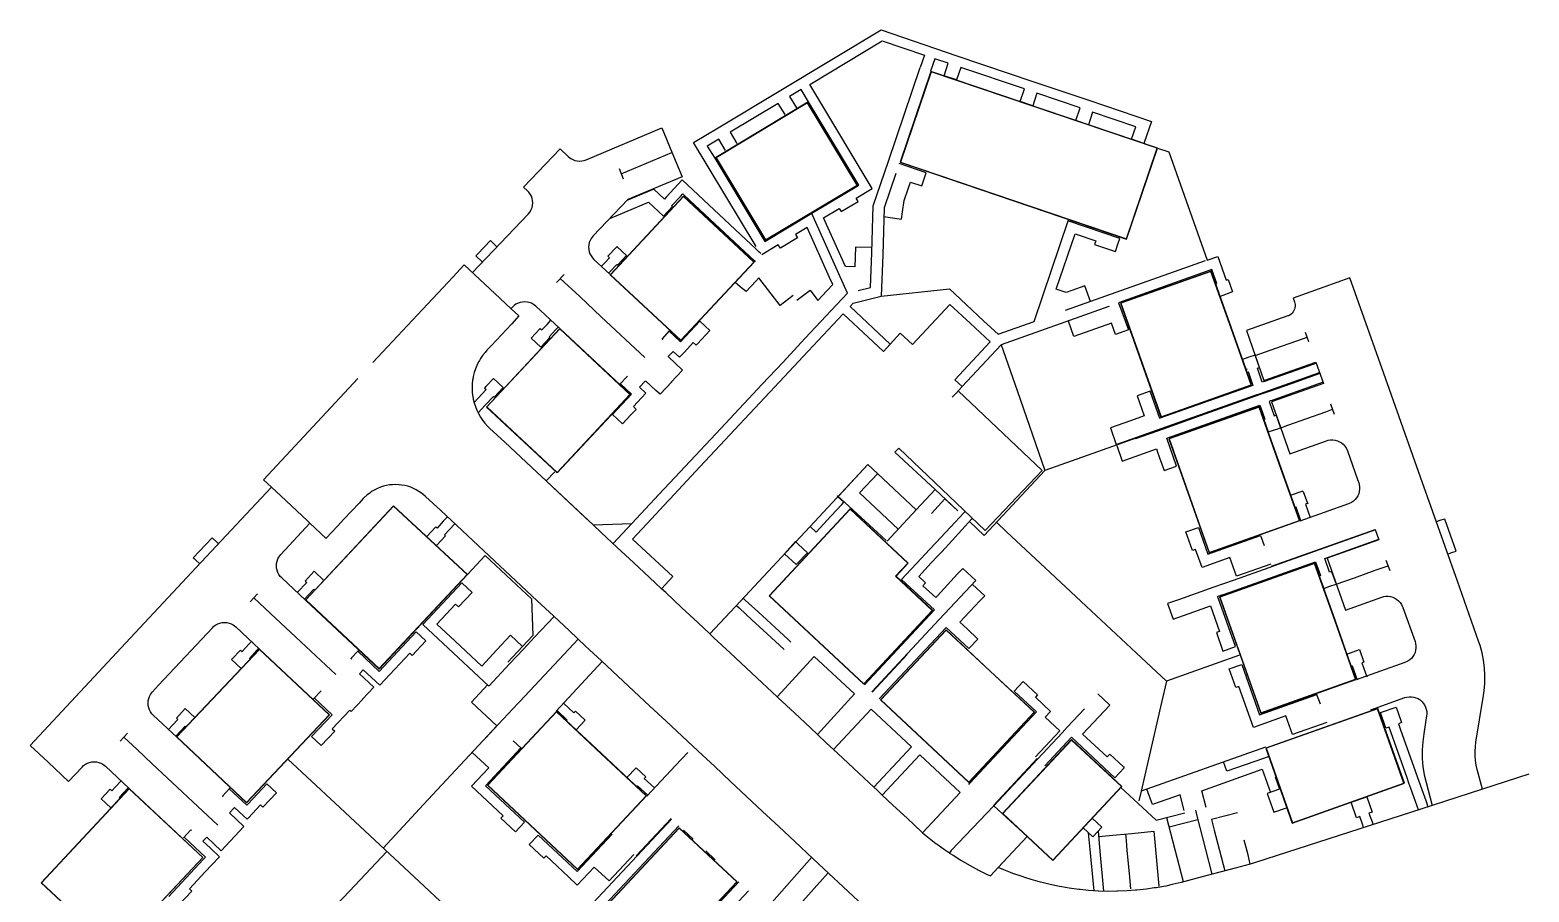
# Model space of a CAD drawing. Header units: metres. Extents: x 368293 to 368433, y 357673 to 357835.
# Drawn here: x 368294.2 to 368430.3, y 357756.5 to 357834.8 of the extents above; entities that cross this region are included whole.
import ezdxf

# ---------------------------------------------------------------- set-up
doc = ezdxf.new("R2010")
doc.units = ezdxf.units.M
for name, color, linetype, true_color in [('3D_LINES', 52, 'Continuous', 0xdcdc00), ('PLOTS EXTERNAL LEVEL', 3, 'Continuous', 0x00ff00), ('PLOTS FFL', 1, 'Continuous', 0xff0000)]:
    doc.layers.add(name, color=color, linetype=linetype, true_color=true_color)

msp = doc.modelspace()

# ---------------------------------------------------------------- linework, layer by layer
at = {"layer": '3D_LINES'}
for points in [[(368360.14, 357815.12, 53.6), (368354.46, 357824.56, 53.6), (368356.69, 357825.9, 53.7), (368362.37, 357829.32, 53.75), (368371.47, 357834.79, 53.65), (368378.35, 357832.45, 53.55), (368385.23, 357830.12, 53.55), (368390.32, 357828.4, 53.55), (368396, 357826.47, 53.55), (368395.33, 357824.48, 53.4), (368394.19, 357824.87, 53.4), (368394.58, 357826, 53.55), (368390.66, 357827.33, 53.55), (368390.28, 357826.19, 53.4), (368389.14, 357826.58, 53.4), (368389.53, 357827.71, 53.55), (368385.61, 357829.04, 53.55), (368385.23, 357827.9, 53.4), (368384.09, 357828.29, 53.4), (368384.48, 357829.43, 53.55), (368378.71, 357831.38, 53.55), (368378.32, 357830.25, 53.4), (368377.18, 357830.63, 53.4), (368377.57, 357831.77, 53.55), (368376.35, 357832.18, 53.55), (368375.96, 357831.05, 53.4)], [(368370.64, 357815.03, 53.5), (368369.14, 357815.07, 53.52), (368369.08, 357813.28, 53.54), (368368.23, 357813.3, 53.55), (368366.24, 357817.74, 53.6), (368367.66, 357818.59, 53.6), (368367.85, 357818.31, 53.6), (368369.4, 357819.23, 53.6), (368369.22, 357819.53, 53.6), (368370.67, 357820.41, 53.6), (368365.64, 357828.78, 53.6), (368365, 357829.85, 53.75), (368371.57, 357833.8, 53.65), (368375.4, 357832.5, 53.55), (368375.02, 357831.37, 53.4)], [(368369.39, 357811.14, 53.5), (368370.52, 357811.4, 53.5), (368370.63, 357814.59, 53.5), (368370.76, 357818.83, 53.6), (368372.14, 357822.88, 53.4), (368375.02, 357831.37, 53.4)], [(368357.36, 357823.85, 53.6), (368356.74, 357824.88, 53.7), (368355.7, 357824.25, 53.7), (368356.37, 357823.15, 53.6), (368360.91, 357815.59, 53.6), (368365.17, 357818.15, 53.6), (368369.44, 357820.71, 53.6), (368364.89, 357828.27, 53.6), (368364.23, 357829.38, 53.75), (368363.16, 357828.74, 53.75), (368363.78, 357827.71, 53.6)], [(368362.75, 357827.1, 53.6), (368362.13, 357828.12, 53.75), (368357.77, 357825.5, 53.7), (368358.39, 357824.47, 53.6)], [(368334.38, 357812.76, 53.34), (368339.44, 357818.07, 53.36), (368339.61, 357818.29, 53.36), (368339.71, 357818.48, 53.36), (368339.79, 357818.67, 53.36), (368339.83, 357818.88, 53.36), (368339.85, 357819.09, 53.36), (368339.84, 357819.3, 53.37), (368339.8, 357819.5, 53.37), (368339.73, 357819.7, 53.37), (368339.63, 357819.88, 53.37), (368339.51, 357820.05, 53.37), (368339.39, 357820.19, 53.37), (368339.02, 357820.53, 53.37), (368342.34, 357824.01, 53.37), (368343.07, 357823.3, 53.39), (368343.3, 357823.12, 53.39), (368343.49, 357823.02, 53.4), (368343.68, 357822.95, 53.4), (368343.89, 357822.91, 53.4), (368344.1, 357822.89, 53.41), (368344.31, 357822.9, 53.41), (368344.51, 357822.95, 53.42), (368344.69, 357823.01, 53.42), (368351.56, 357825.89, 53.55), (368352.48, 357823.69, 53.6), (368353.42, 357821.46, 53.65), (368348.5, 357819.4, 53.58), (368345.34, 357816.09, 53.52), (368345.16, 357815.86, 53.54), (368345.06, 357815.67, 53.55), (368344.99, 357815.48, 53.56), (368344.94, 357815.27, 53.57), (368344.93, 357815.06, 53.58), (368344.94, 357814.85, 53.59), (368344.98, 357814.65, 53.61), (368345.05, 357814.45, 53.62), (368345.15, 357814.27, 53.63), (368345.27, 357814.1, 53.64), (368345.4, 357813.96, 53.65), (368346.85, 357812.61, 53.75)], [(368347.88, 357821.74, 53.52), (368352.49, 357823.67, 53.6)], [(368396.55, 357824.07, 53.4), (368397.59, 357823.71, 53.43), (368401.07, 357813.89, 53.7)], [(368347.69, 357822.2, 53.51), (368348.07, 357821.28, 53.54)], [(368372.81, 357821.75, 53.4), (368371.76, 357818.65, 53.45), (368371.62, 357814.38, 53.48), (368371.49, 357810.61, 53.5), (368377.67, 357811.29, 53.3), (368379.2, 357809.86, 53.35)], [(368371.73, 357817.84, 53.45), (368372.3, 357817.75, 53.44), (368373.31, 357817.6, 53.43), (368373.41, 357818.29, 53.43), (368373.57, 357819.32, 53.42), (368373.96, 357820.46, 53.4), (368374.13, 357820.98, 53.4), (368375.17, 357820.63, 53.4), (368375.57, 357821.81, 53.4), (368373.12, 357822.65, 53.4)], [(368360.57, 357814.49, 53.68), (368360.42, 357814.63, 53.68), (368360.11, 357814.92, 53.62), (368359.21, 357815.77, 53.62), (368353.43, 357821.18, 53.67), (368351.95, 357819.6, 53.7), (368351.8, 357819.43, 53.7), (368350.84, 357820.32, 53.62), (368348.41, 357819.31, 53.58)], [(368346.86, 357817.68, 53.55), (368348.22, 357818.25, 53.61), (368350.35, 357819.14, 53.66), (368351.71, 357817.87, 53.75), (368352.53, 357818.75, 53.75), (368352.45, 357818.82, 53.74), (368353.26, 357819.68, 53.74), (368353.47, 357819.9, 53.74), (368354.11, 357819.3, 53.74), (368359.97, 357813.83, 53.74), (368360.05, 357813.75, 53.74)], [(368351.3, 357792.6, 53.9), (368352.76, 357794.16, 53.85), (368356.92, 357798.61, 53.7), (368360.69, 357802.64, 53.6), (368362.54, 357804.61, 53.58), (368364.58, 357806.8, 53.55), (368367.42, 357809.84, 53.5), (368368.42, 357810.9, 53.5), (368365.15, 357818.19, 53.6)], [(368379.2, 357809.86, 53.35), (368380.8, 357808.36, 53.41), (368382.09, 357807.16, 53.45), (368385.37, 357808.33, 53.44), (368388.49, 357817.54, 53.4)], [(368363.83, 357810.26, 53.61), (368365.02, 357811.18, 53.57), (368365.74, 357810.24, 53.55), (368366.55, 357811.1, 53.52), (368367.08, 357811.67, 53.52), (368366.79, 357812.33, 53.53), (368364.76, 357816.85, 53.59), (368363.69, 357816.21, 53.59), (368363.87, 357815.91, 53.58), (368362.59, 357815.14, 53.58), (368362.33, 357814.98, 53.6), (368362.13, 357815.27, 53.59), (368360.66, 357814.38, 53.69)], [(368390.47, 357810.13, 53.67), (368389.97, 357811.55, 53.62), (368388.77, 357811.12, 53.61), (368388.27, 357810.95, 53.57), (368387.63, 357811.16, 53.49), (368387.36, 357811.25, 53.48), (368389.07, 357816.29, 53.44), (368390.96, 357815.65, 53.45), (368390.84, 357815.31, 53.46), (368392.02, 357814.92, 53.46), (368392.74, 357814.67, 53.47), (368392.99, 357815.42, 53.43), (368393.14, 357815.86, 53.41), (368388.5, 357817.43, 53.4)], [(368336.6, 357815.11, 53.35), (368336.02, 357815.66, 53.34), (368334.84, 357814.42, 53.33), (368334.7, 357814.27, 53.33), (368335.29, 357813.72, 53.34)], [(368346.74, 357812.71, 53.74), (368346.79, 357812.76, 53.74), (368346.92, 357812.9, 53.74), (368347.48, 357813.49, 53.74), (368347.55, 357813.42, 53.75), (368348.37, 357814.3, 53.75), (368347.49, 357815.12, 53.69), (368347.45, 357815.08, 53.69), (368346.67, 357814.24, 53.68), (368346.82, 357814.11, 53.69), (368346.4, 357813.66, 53.68), (368346.08, 357813.32, 53.7)], [(368325.35, 357804.6, 53.6), (368325.76, 357805.04, 53.6), (368327.13, 357806.5, 53.55), (368328.5, 357807.96, 53.5), (368329.86, 357809.42, 53.45), (368331.23, 357810.88, 53.4), (368332.59, 357812.34, 53.35), (368333.64, 357813.46, 53.32)], [(368333.64, 357813.46, 53.32), (368336.9, 357810.41, 53.41), (368337.89, 357809.48, 53.4), (368338.6, 357808.82, 53.4), (368338.6, 357808.82, 53.4)], [(368400.87, 357813.82, 53.7), (368392.77, 357810.95, 53.7), (368388.17, 357809.32, 53.65)], [(368401.07, 357813.89, 53.7), (368402.02, 357814.23, 53.68), (368402.78, 357812.07, 53.69), (368402.97, 357812.14, 53.69), (368403.37, 357811.01, 53.69), (368402.24, 357810.6, 53.7), (368401.84, 357811.74, 53.7), (368401.93, 357811.77, 53.7), (368401.49, 357813.03, 53.7), (368393.03, 357810.03, 53.7), (368393.91, 357807.55, 53.7), (368392.74, 357807.13, 53.71), (368392.37, 357808.16, 53.7), (368388.97, 357806.95, 53.63), (368388.47, 357808.36, 53.61)], [(368342.01, 357811.86, 53.53), (368342.7, 357812.59, 53.55)], [(368342.35, 357812.23, 53.54), (368344.12, 357810.58, 53.67), (368346.07, 357808.75, 53.7), (368350.02, 357805.05, 53.7)], [(368363.5, 357810.69, 53.62), (368362.31, 357809.78, 53.64), (368360.39, 357812.28, 53.72), (368360.11, 357811.98, 53.72), (368359.22, 357811.03, 53.72), (368358.86, 357811.33, 53.73), (368358.22, 357811.86, 53.75)], [(368426.04, 357765.85, 53.62), (368426.04, 357765.85, 53.62), (368425.57, 357767.66, 53.62), (368425.48, 357768.05, 53.62), (368425.42, 357768.47, 53.62), (368425.39, 357768.89, 53.62), (368425.38, 357769.3, 53.62), (368425.41, 357769.72, 53.62), (368425.46, 357770.12, 53.62), (368426.14, 357774.37, 53.62), (368426.2, 357774.78, 53.63), (368426.26, 357775.47, 53.64), (368426.27, 357776.17, 53.65), (368426.23, 357776.87, 53.65), (368426.14, 357777.56, 53.66), (368426.01, 357778.24, 53.67), (368425.83, 357778.92, 53.68), (368425.7, 357779.31, 53.68), (368423.77, 357784.75, 53.75), (368420.42, 357794.2, 53.88), (368417.09, 357803.6, 53.75), (368414.01, 357812.27, 53.62), (368411.64, 357811.43, 53.69), (368408.87, 357810.45, 53.62), (368409, 357810.1, 53.64), (368409.03, 357809.99, 53.64), (368409.05, 357809.85, 53.65), (368409.05, 357809.71, 53.65), (368409.03, 357809.57, 53.66), (368409, 357809.44, 53.66), (368408.94, 357809.31, 53.67), (368408.87, 357809.19, 53.68), (368408.78, 357809.08, 53.68), (368408.68, 357808.99, 53.69), (368408.56, 357808.91, 53.69), (368408.44, 357808.85, 53.7), (368408.39, 357808.83, 53.7), (368404.62, 357807.49, 53.85), (368406.22, 357802.97, 53.85), (368410.93, 357804.64, 53.69), (368411.62, 357802.7, 53.75), (368406.91, 357801.03, 53.8), (368407.54, 357799.24, 53.9), (368408.58, 357796.32, 53.95), (368411.88, 357797.49, 53.91), (368412.05, 357797.54, 53.91), (368412.26, 357797.57, 53.9), (368412.47, 357797.57, 53.9), (368412.68, 357797.55, 53.9), (368412.88, 357797.49, 53.9), (368413.07, 357797.41, 53.9), (368413.25, 357797.3, 53.89), (368413.41, 357797.17, 53.89), (368413.55, 357797.01, 53.89), (368413.67, 357796.84, 53.89), (368413.79, 357796.58, 53.88), (368414.71, 357793.98, 53.85), (368414.82, 357793.68, 53.85), (368414.87, 357793.51, 53.84), (368414.9, 357793.3, 53.84), (368414.9, 357793.09, 53.84), (368414.87, 357792.88, 53.83), (368414.82, 357792.68, 53.83), (368414.73, 357792.49, 53.83), (368414.62, 357792.31, 53.83), (368414.49, 357792.15, 53.82), (368414.34, 357792.01, 53.82), (368414.16, 357791.89, 53.82), (368413.9, 357791.77, 53.81), (368409.47, 357790.2, 53.75)], [(368342.28, 357807.71, 53.65), (368340.15, 357809.7, 53.47), (368339.92, 357809.87, 53.45), (368339.74, 357809.97, 53.44), (368339.54, 357810.05, 53.43), (368339.34, 357810.09, 53.41), (368339.13, 357810.11, 53.4), (368338.92, 357810.09, 53.4), (368338.72, 357810.05, 53.4), (368338.52, 357809.98, 53.4), (368338.33, 357809.88, 53.4), (368338.16, 357809.76, 53.4), (368338.04, 357809.64, 53.4), (368337.89, 357809.49, 53.4)], [(368378.82, 357802.41, 53.52), (368378.17, 357803.03, 53.52), (368381.37, 357806.46, 53.4), (368379.55, 357808.16, 53.35), (368377.72, 357809.87, 53.3), (368374.31, 357806.22, 53.36), (368373.21, 357807.25, 53.38), (368371.68, 357805.61, 53.38), (368368.03, 357809.03, 53.42), (368364.41, 357805.15, 53.5), (368361.37, 357801.91, 53.55), (368359.99, 357800.42, 53.6), (368355.06, 357795.15, 53.7), (368353.46, 357793.44, 53.8), (368352.32, 357792.23, 53.89), (368352.15, 357792.05, 53.9), (368350.62, 357790.4, 53.92), (368348.91, 357788.57, 53.95)], [(368372.3, 357806.27, 53.38), (368368.65, 357809.68, 53.5), (368368.94, 357810, 53.5), (368371.49, 357810.61, 53.5)], [(368392.15, 357809.67, 53.7), (368382.36, 357806.2, 53.45), (368383.81, 357802.05, 53.5), (368386.33, 357794.8, 53.8)], [(368392.14, 357809.72, 53.7), (368392.15, 357809.67, 53.7)], [(368338.6, 357808.82, 53.4), (368337.92, 357808.08, 53.4), (368337.46, 357807.6, 53.42), (368336.1, 357806.13, 53.47), (368335.7, 357805.71, 53.49), (368335.53, 357805.52, 53.5), (368335.31, 357805.24, 53.51), (368335.12, 357804.95, 53.52), (368335.01, 357804.77, 53.52), (368334.94, 357804.65, 53.52), (368334.79, 357804.34, 53.53), (368334.66, 357804.01, 53.55), (368334.55, 357803.68, 53.56), (368334.46, 357803.34, 53.57), (368334.44, 357803.2, 53.57), (368334.4, 357803, 53.58), (368334.37, 357802.65, 53.59), (368334.35, 357802.3, 53.6), (368334.37, 357801.95, 53.61), (368334.4, 357801.61, 53.62), (368334.41, 357801.54, 53.63), (368334.46, 357801.26, 53.63), (368334.55, 357800.93, 53.64), (368334.65, 357800.59, 53.65), (368334.78, 357800.27, 53.66), (368334.93, 357799.97, 53.67), (368334.94, 357799.96, 53.67), (368335.11, 357799.65, 53.68), (368335.31, 357799.36, 53.69), (368335.52, 357799.09, 53.69), (368335.75, 357798.83, 53.7), (368335.94, 357798.64, 53.71)], [(368342.17, 357807.81, 53.64), (368342.03, 357807.67, 53.64), (368341.96, 357807.59, 53.64), (368341.34, 357806.93, 53.64), (368341.41, 357806.86, 53.64), (368340.6, 357805.99, 53.64), (368339.72, 357806.81, 53.58), (368340.5, 357807.65, 53.56), (368340.54, 357807.68, 53.56), (368340.68, 357807.55, 53.58), (368340.81, 357807.68, 53.58), (368340.95, 357807.83, 53.57), (368341.15, 357808.05, 53.57), (368341.51, 357808.43, 53.58)], [(368352.43, 357802.8, 53.7), (368353.46, 357803.9, 53.72), (368352.14, 357805.13, 53.72), (368352.6, 357805.61, 53.73), (368353.18, 357805.07, 53.73), (368353.62, 357805.55, 53.74), (368354.42, 357806.4, 53.73), (368354.69, 357806.18, 53.72), (368354.8, 357806.3, 53.72), (368355.92, 357807.5, 53.72), (368355.01, 357808.35, 53.75), (368353.26, 357806.48, 53.75), (368352.24, 357807.43, 53.75)], [(368351.67, 357806.67, 53.73), (368351.59, 357806.73, 53.73), (368352.28, 357807.46, 53.75)], [(368405.42, 357805.23, 53.85), (368407.3, 357805.9, 53.77), (368409.82, 357806.79, 53.69), (368410.13, 357806.9, 53.68)], [(368410.28, 357806.47, 53.68), (368409.98, 357807.32, 53.68)], [(368377.93, 357801.46, 53.52), (368378.27, 357801.82, 53.52), (368378.27, 357801.82, 53.52), (368378.82, 357802.42, 53.52), (368382.36, 357806.2, 53.45)], [(368410.97, 357804.54, 53.69), (368410.74, 357804.46, 53.69), (368406.26, 357802.87, 53.85), (368406.07, 357802.8, 53.82), (368406.03, 357802.9, 53.83), (368405.62, 357804.07, 53.83), (368405.81, 357804.13, 53.85), (368405.41, 357805.27, 53.85), (368404.85, 357805.07, 53.78), (368404.28, 357804.86, 53.7)], [(368404.7, 357803.98, 53.71), (368404.6, 357803.95, 53.7), (368404.2, 357805.08, 53.7)], [(368324.48, 357792.25, 53.49), (368324.09, 357791.82, 53.49), (368322.72, 357790.36, 53.44), (368322.13, 357789.73, 53.43), (368321.11, 357788.64, 53.42), (368321.1, 357788.63, 53.42), (368319.64, 357790, 53.43), (368319.4, 357790.22, 53.43), (368318.45, 357791.12, 53.41), (368316.99, 357792.48, 53.39), (368316.14, 357793.28, 53.37), (368315.41, 357793.96, 53.37), (368323.99, 357803.14, 53.37)], [(368334.9, 357800.04, 53.67), (368335.52, 357800.7, 53.65), (368336.28, 357801.52, 53.64), (368336.36, 357801.45, 53.64), (368337.18, 357802.33, 53.64), (368336.3, 357803.15, 53.58), (368335.67, 357802.48, 53.58), (368335.61, 357802.41, 53.6), (368335.48, 357802.27, 53.6), (368335.63, 357802.14, 53.6), (368334.54, 357800.97, 53.64)], [(368347.8, 357802.68, 53.65), (368348.82, 357801.73, 53.65), (368347.08, 357799.87, 53.65), (368348, 357799.02, 53.69), (368348.77, 357799.85, 53.69), (368349.23, 357800.34, 53.68), (368348.99, 357800.59, 53.67), (368349.73, 357801.39, 53.66), (368350.13, 357801.81, 53.67), (368349.55, 357802.35, 53.67), (368350.05, 357802.89, 53.68)], [(368348.45, 357803.37, 53.67), (368347.77, 357802.64, 53.65)], [(368352.47, 357802.84, 53.7), (368351.41, 357801.71, 53.68), (368351.02, 357802.07, 53.68), (368350.09, 357802.93, 53.68)], [(368404.77, 357803.77, 53.71), (368405.18, 357802.6, 53.71), (368405.22, 357802.5, 53.71), (368405.12, 357802.47, 53.7), (368396.76, 357799.53, 53.7), (368396.76, 357799.51, 53.7), (368395.88, 357802, 53.7), (368394.7, 357801.58, 53.71), (368395.35, 357799.75, 53.71), (368394.1, 357799.3, 53.72), (368392.29, 357798.66, 53.73), (368392.82, 357797.16, 53.73), (368396.98, 357798.63, 53.7), (368400.83, 357799.99, 53.7), (368405.42, 357801.62, 53.72), (368405.98, 357801.82, 53.75), (368406.56, 357802.02, 53.83), (368408.97, 357802.88, 53.74), (368411.27, 357803.69, 53.72)], [(368411.3, 357803.6, 53.72), (368408.77, 357802.7, 53.75), (368406.59, 357801.93, 53.82), (368406.07, 357801.74, 53.75), (368405.46, 357801.53, 53.73), (368400.86, 357799.9, 53.7), (368397.06, 357798.55, 53.7), (368394.55, 357797.66, 53.72)], [(368411.59, 357802.8, 53.75), (368407.1, 357801.21, 53.79), (368406.87, 357801.13, 53.8), (368406.82, 357801.11, 53.8), (368406.68, 357801.06, 53.79), (368406.72, 357800.96, 53.79), (368407.15, 357799.75, 53.86), (368407.34, 357799.82, 53.87)], [(368378.47, 357802.04, 53.52), (368386.08, 357794.79, 53.8), (368380.91, 357789.36, 53.8), (368373.08, 357796.82, 53.65), (368372.73, 357796.46, 53.65), (368376.37, 357793.06, 53.8), (368378.37, 357791.2, 53.8)], [(368401.03, 357800.01, 53.7), (368397.07, 357798.61, 53.7), (368390.17, 357796.16, 53.75), (368386.33, 357794.8, 53.8), (368380.82, 357788.9, 53.8), (368379.48, 357790.16, 53.8)], [(368392.86, 357797.06, 53.73), (368393.36, 357795.65, 53.74), (368396.47, 357796.75, 53.72), (368396.53, 357796.56, 53.72), (368396.75, 357795.94, 53.75), (368397.16, 357794.79, 53.75), (368398.29, 357795.19, 53.75), (368397.4, 357797.72, 53.74), (368405.34, 357800.53, 53.75), (368405.85, 357800.71, 53.75), (368405.94, 357800.47, 53.76), (368406.3, 357799.45, 53.76), (368406.21, 357799.42, 53.75), (368406.61, 357798.29, 53.75), (368407.56, 357798.62, 53.88), (368407.74, 357798.69, 53.91), (368407.74, 357798.68, 53.91), (368408.38, 357798.9, 53.9), (368411.84, 357800.13, 53.83), (368412.45, 357800.35, 53.82)], [(368407.72, 357798.73, 53.91), (368407.54, 357799.24, 53.9), (368407.32, 357799.87, 53.87)], [(368412.62, 357799.88, 53.84), (368412.29, 357800.82, 53.81)], [(368362.04, 357774.25, 53.8), (368360.68, 357775.51, 53.83), (368359.22, 357776.88, 53.85), (368357.76, 357778.24, 53.88), (368356.3, 357779.61, 53.89), (368355.92, 357779.97, 53.9), (368354.84, 357780.98, 53.91), (368353.38, 357782.34, 53.91), (368351.92, 357783.71, 53.92), (368351.54, 357784.06, 53.92), (368350.46, 357785.07, 53.91), (368348.99, 357786.44, 53.91), (368347.53, 357787.81, 53.89), (368346.07, 357789.17, 53.88), (368345.33, 357789.87, 53.86), (368344.61, 357790.54, 53.85), (368343.15, 357791.9, 53.83), (368341.69, 357793.27, 53.8), (368341.08, 357793.84, 53.79), (368340.23, 357794.63, 53.78), (368338.77, 357796, 53.75), (368337.31, 357797.37, 53.73), (368335.94, 357798.64, 53.71), (368335.94, 357798.64, 53.71)], [(368341.87, 357794.68, 53.65), (368341.08, 357793.84, 53.79), (368343.97, 357791.14, 53.85), (368345.33, 357789.87, 53.87), (368348.86, 357789.99, 53.95), (368351.3, 357792.6, 53.9)], [(368355.92, 357779.97, 53.9), (368358.7, 357782.94, 53.85), (368362.88, 357787.41, 53.77), (368365.44, 357790.14, 53.7), (368370.28, 357795.33, 53.73), (368370.28, 357795.33, 53.73), (368367.63, 357792.49, 53.75)], [(368373.03, 357789.48, 53.85), (368369.52, 357792.76, 53.75), (368371.16, 357794.51, 53.75)], [(368374.66, 357791.23, 53.83), (368371.15, 357794.52, 53.75), (368370.28, 357795.33, 53.65)], [(368316.14, 357793.28, 53.37), (368316.14, 357793.28, 53.37), (368316.14, 357793.28, 53.37), (368309.32, 357785.98, 53.22), (368302.51, 357778.7, 53.1), (368294.23, 357769.84, 53.25), (368295.87, 357768.3, 53.3), (368297.73, 357766.56, 53.35), (368298.96, 357767.87, 53.32), (368299.09, 357768, 53.32), (368299.26, 357768.12, 53.32), (368299.45, 357768.22, 53.32), (368299.64, 357768.29, 53.31), (368299.85, 357768.34, 53.31), (368300.06, 357768.35, 53.31), (368300.27, 357768.33, 53.3), (368300.47, 357768.29, 53.3), (368300.67, 357768.22, 53.32), (368300.85, 357768.12, 53.34), (368301.08, 357767.95, 53.37), (368303.24, 357765.93, 53.65)], [(368330.13, 357792.44, 53.73), (368329.88, 357792.65, 53.72), (368329.76, 357792.75, 53.72), (368329.53, 357792.9, 53.71), (368329.29, 357793.04, 53.71), (368329.03, 357793.17, 53.7), (368329.03, 357793.17, 53.7), (368328.78, 357793.27, 53.69), (368328.51, 357793.36, 53.68), (368328.24, 357793.43, 53.67), (368327.96, 357793.47, 53.66), (368327.74, 357793.5, 53.65), (368327.69, 357793.5, 53.65), (368327.41, 357793.51, 53.64), (368327.13, 357793.5, 53.63), (368326.85, 357793.48, 53.62), (368326.58, 357793.43, 53.6), (368326.42, 357793.39, 53.6), (368326.31, 357793.36, 53.59), (368326.04, 357793.27, 53.58), (368325.78, 357793.17, 53.57), (368325.53, 357793.05, 53.56), (368325.29, 357792.91, 53.55), (368325.2, 357792.85, 53.54), (368325.06, 357792.75, 53.54), (368324.84, 357792.58, 53.52), (368324.54, 357792.3, 53.51), (368324.48, 357792.25, 53.51)], [(368376.37, 357793.06, 53.8), (368374.66, 357791.23, 53.83), (368373.1, 357789.56, 53.85), (368372.01, 357788.39, 53.85)], [(368330.13, 357792.44, 53.75), (368331.5, 357791.16, 53.75), (368332.96, 357789.79, 53.78), (368334.42, 357788.43, 53.8), (368335.89, 357787.06, 53.83), (368337.35, 357785.69, 53.85), (368338.81, 357784.33, 53.88), (368340.27, 357782.96, 53.9), (368341.73, 357781.6, 53.92), (368343.19, 357780.23, 53.93), (368344.65, 357778.86, 53.94), (368346.11, 357777.5, 53.94), (368347.57, 357776.13, 53.94), (368349.03, 357774.77, 53.93), (368350.49, 357773.4, 53.92), (368351.96, 357772.04, 53.9), (368353.42, 357770.67, 53.88), (368354.88, 357769.3, 53.85), (368356.34, 357767.94, 53.83), (368357.8, 357766.57, 53.8), (368359.26, 357765.21, 53.78), (368360.72, 357763.84, 53.75), (368362.18, 357762.47, 53.73), (368363.64, 357761.11, 53.7), (368365.31, 357759.55, 53.68), (368366.74, 357758.21, 53.53), (368368.03, 357757.01, 53.5), (368369.43, 357755.7, 53.5)], [(368364.99, 357789.75, 53.71), (368365.03, 357789.71, 53.71), (368365.59, 357789.2, 53.76), (368366.95, 357790.69, 53.72), (368367.9, 357791.72, 53.73), (368368.08, 357791.92, 53.73), (368367.55, 357792.4, 53.75), (368367.49, 357792.46, 53.75), (368367.51, 357792.49, 53.75), (368367.58, 357792.43, 53.71), (368368.17, 357791.89, 53.73), (368371.14, 357789.15, 53.82), (368371.93, 357788.43, 53.83)], [(368378.44, 357791.12, 53.8), (368377.26, 357792.21, 53.8), (368376.35, 357791.22, 53.81), (368376.04, 357790.89, 53.81)], [(368409.57, 357790.23, 53.75), (368409.51, 357790.4, 53.76), (368409.14, 357791.45, 53.76), (368409.04, 357791.41, 53.75), (368408.64, 357792.55, 53.75), (368409.77, 357792.95, 53.81)], [(368409.79, 357792.9, 53.81), (368410.08, 357792.07, 53.81), (368410.19, 357791.77, 53.8)], [(368410.17, 357791.82, 53.8), (368409.99, 357791.75, 53.8), (368410.42, 357790.53, 53.76)], [(368332.12, 357790.58, 53.76), (368331.74, 357790.18, 53.74), (368331.18, 357789.57, 53.68), (368331.07, 357789.68, 53.68), (368330.24, 357788.79, 53.6)], [(368369.96, 357775.33, 53.67), (368376.33, 357782.14, 53.67), (368373.33, 357784.89, 53.74), (368374.18, 357785.81, 53.74), (368374.72, 357786.39, 53.75), (368375.87, 357787.61, 53.79), (368376.46, 357788.25, 53.78), (368378.18, 357790.09, 53.79), (368378.97, 357790.94, 53.8), (368379.11, 357791.08, 53.77)], [(368370.62, 357774.71, 53.64), (368376.73, 357781.26, 53.64), (368378.2, 357782.82, 53.67), (368380.06, 357784.81, 53.7), (368378.88, 357785.9, 53.73), (368378.42, 357785.4, 53.72), (368376.6, 357783.42, 53.7), (368376.44, 357783.25, 53.7), (368375.27, 357784.33, 53.71), (368375.5, 357784.59, 53.72), (368374.89, 357785.16, 53.73), (368376.03, 357786.4, 53.75), (368376.65, 357787.07, 53.77), (368376.97, 357787.42, 53.77), (368377.91, 357788.44, 53.77), (368379.68, 357790.36, 53.8), (368379.76, 357790.45, 53.78)], [(368422.88, 357787.21, 53.78), (368423.26, 357787.34, 53.81), (368423.65, 357787.47, 53.81), (368422.62, 357790.39, 53.77), (368422.27, 357790.27, 53.84), (368421.86, 357790.13, 53.82)], [(368319.23, 357783.03, 53.6), (368317.07, 357785.05, 53.47), (368316.94, 357785.18, 53.46), (368316.82, 357785.35, 53.45), (368316.72, 357785.54, 53.44), (368316.65, 357785.73, 53.43), (368316.61, 357785.94, 53.42), (368316.6, 357786.15, 53.41), (368316.61, 357786.36, 53.4), (368316.65, 357786.56, 53.4), (368316.73, 357786.76, 53.4), (368316.82, 357786.94, 53.4), (368317, 357787.17, 53.41), (368319.64, 357790, 53.43), (368319.65, 357790, 53.43)], [(368331.13, 357787.98, 53.6), (368331.95, 357788.86, 53.68), (368331.84, 357788.96, 53.68), (368332.78, 357789.96, 53.78)], [(368348.86, 357789.99, 53.95), (368347.15, 357788.16, 53.89)], [(368379.48, 357790.16, 53.8), (368379.51, 357790.12, 53.8)], [(368381.93, 357790.09, 53.8), (368382.86, 357789.23, 53.75), (368386.35, 357785.97, 53.7), (368389.62, 357782.91, 53.65), (368394.61, 357778.25, 53.7), (368397.36, 357775.67, 53.7)], [(368416.34, 357789.4, 53.87), (368407.15, 357786.14, 53.65), (368406.67, 357785.97, 53.65), (368403.41, 357784.81, 53.73), (368401.66, 357784.19, 53.68), (368398.45, 357783.06, 53.72), (368397.47, 357782.71, 53.71), (368397.97, 357781.29, 53.7), (368399.85, 357781.96, 53.67), (368401.36, 357782.5, 53.66), (368402.18, 357780.19, 53.66), (368401.9, 357780.09, 53.66), (368402.5, 357778.4, 53.66), (368403.63, 357778.8, 53.65), (368402.05, 357783.24, 53.65), (368402.01, 357783.36, 53.65), (368402.31, 357783.47, 53.66), (368402.63, 357783.58, 53.65), (368410.89, 357786.51, 53.65), (368411.34, 357785.25, 53.65), (368411.24, 357785.21, 53.65), (368411.64, 357784.08, 53.65), (368412.2, 357784.28, 53.65), (368412.77, 357784.48, 53.65), (368412.78, 357784.47, 53.65), (368414.43, 357785.06, 53.68), (368416.31, 357785.73, 53.73), (368417.49, 357786.14, 53.78)], [(368406.83, 357786.29, 53.75), (368403.72, 357785.19, 53.75), (368403.12, 357786.88, 53.75), (368400.6, 357785.99, 53.75), (368400.02, 357787.63, 53.75), (368399.74, 357787.53, 53.75), (368399.13, 357789.23, 53.75), (368400.27, 357789.63, 53.75), (368401.13, 357787.19, 53.75), (368405.91, 357788.88, 53.75), (368406.23, 357787.99, 53.75)], [(368406.9, 357786.1, 53.65), (368416.32, 357789.44, 53.88), (368416.65, 357788.5, 53.82), (368411.94, 357786.83, 53.65), (368413.61, 357782.12, 53.65), (368416.91, 357783.29, 53.71), (368417.09, 357783.34, 53.72), (368417.29, 357783.37, 53.72), (368417.5, 357783.37, 53.72), (368417.71, 357783.34, 53.73), (368417.91, 357783.29, 53.73), (368418.1, 357783.2, 53.73), (368418.28, 357783.09, 53.74), (368418.44, 357782.96, 53.74), (368418.59, 357782.81, 53.75), (368418.7, 357782.63, 53.75), (368418.83, 357782.37, 53.75), (368419.93, 357779.27, 53.72), (368419.98, 357779.09, 53.71), (368420.01, 357778.89, 53.71), (368420.01, 357778.68, 53.71), (368419.98, 357778.47, 53.71), (368419.93, 357778.27, 53.71), (368419.84, 357778.08, 53.7), (368419.74, 357777.9, 53.7), (368419.6, 357777.74, 53.7), (368419.45, 357777.59, 53.7), (368419.28, 357777.48, 53.7), (368419.01, 357777.35, 53.69), (368414.59, 357775.78, 53.65)], [(368311.34, 357788.14, 53.26), (368311.12, 357788.35, 53.26), (368310.86, 357788.59, 53.28), (368310.77, 357788.68, 53.22), (368310.75, 357788.69, 53.22), (368309.04, 357786.87, 53.22), (368309.12, 357786.8, 53.22), (368309.25, 357786.67, 53.24), (368309.63, 357786.32, 53.22)], [(368348.91, 357788.57, 53.95), (368352.56, 357785.16, 53.92), (368351.54, 357784.06, 53.92)], [(368363.77, 357786.25, 53.75), (368362.69, 357787.24, 53.78), (368363.7, 357788.35, 53.75), (368363.73, 357788.32, 53.75), (368363.94, 357788.12, 53.77), (368364.79, 357787.33, 53.75), (368363.77, 357786.25, 53.75)], [(368412.37, 357785.61, 53.65), (368412.18, 357785.55, 53.65), (368411.74, 357786.81, 53.65), (368412.16, 357786.96, 53.66), (368416.64, 357788.55, 53.82)], [(368333.94, 357785.35, 53.6), (368335.55, 357787.07, 53.83), (368337.94, 357784.85, 53.85), (368339.75, 357783.15, 53.9), (368339.86, 357779.8, 53.83), (368338.94, 357778.81, 53.8), (368337.61, 357777.38, 53.8)], [(368417.66, 357785.67, 53.77), (368417.32, 357786.62, 53.79)], [(368319.15, 357783.1, 53.6), (368320, 357784.01, 53.59), (368320.07, 357783.94, 53.6), (368320.89, 357784.82, 53.6), (368320.01, 357785.64, 53.51), (368319.2, 357784.76, 53.53), (368319.34, 357784.62, 53.54), (368318.49, 357783.72, 53.55)], [(368412.76, 357784.53, 53.65), (368412.36, 357785.66, 53.65)], [(368314.21, 357782.87, 53.39), (368314.89, 357783.6, 53.4)], [(368338.94, 357778.8, 53.8), (368337.84, 357779.83, 53.8), (368337.84, 357779.83, 53.8), (368336.61, 357778.52, 53.8), (368335.23, 357777.04, 53.8), (368332.81, 357779.31, 53.65), (368331.16, 357780.84, 53.6), (368332.86, 357782.66, 53.6), (368333.13, 357782.41, 53.6), (368334.36, 357783.72, 53.6), (368333.43, 357784.59, 53.6), (368329.89, 357780.8, 53.6), (368332.17, 357778.67, 53.65), (368335.87, 357775.21, 53.7)], [(368379.78, 357784.44, 53.69), (368380.88, 357783.42, 53.67), (368380.44, 357782.95, 53.66), (368378.63, 357781.01, 53.62), (368379.27, 357780.41, 53.61), (368380.25, 357779.49, 53.61), (368379.43, 357778.62, 53.6), (368377.37, 357780.54, 53.61), (368371.31, 357774.06, 53.61)], [(368322, 357776.27, 53.53), (368318.37, 357779.66, 53.53), (368316.06, 357781.82, 53.46), (368314.55, 357783.23, 53.39)], [(368358.35, 357782.53, 53.86), (368358.58, 357782.32, 53.85), (368359.78, 357781.21, 53.8), (368360.41, 357780.63, 53.79), (368362.24, 357778.95, 53.78), (368362.67, 357778.55, 53.72)], [(368358.96, 357783.19, 53.84), (368359.14, 357783.02, 53.83), (368360.3, 357781.96, 53.79), (368363, 357779.47, 53.76), (368363.28, 357779.21, 53.72)], [(368307.57, 357770.57, 53.45), (368305.41, 357772.58, 53.33), (368305.29, 357772.71, 53.32), (368305.16, 357772.88, 53.31), (368305.07, 357773.07, 53.31), (368305, 357773.26, 53.3), (368304.95, 357773.47, 53.29), (368304.94, 357773.68, 53.28), (368304.95, 357773.89, 53.27), (368305, 357774.09, 53.26), (368305.07, 357774.29, 53.25), (368305.17, 357774.47, 53.25), (368305.34, 357774.7, 53.23), (368305.9, 357775.3, 53.2), (368310.78, 357780.52, 53.31), (368310.92, 357780.65, 53.32), (368311.09, 357780.77, 53.32), (368311.27, 357780.87, 53.32), (368311.47, 357780.94, 53.33), (368311.67, 357780.98, 53.33), (368311.88, 357781, 53.33), (368312.09, 357780.98, 53.34), (368312.29, 357780.94, 53.34), (368312.49, 357780.87, 53.35), (368312.68, 357780.77, 53.35), (368312.9, 357780.59, 53.36), (368315.06, 357778.58, 53.45)], [(368335.9, 357775.24, 53.7), (368337.76, 357777.23, 53.8), (368339.01, 357778.56, 53.8), (368340.03, 357779.66, 53.83), (368341.79, 357781.54, 53.92)], [(368323.98, 357778.39, 53.6), (368325.93, 357776.56, 53.6), (368329.27, 357780.14, 53.6), (368330.15, 357779.32, 53.6), (368328.92, 357778, 53.6), (368328.7, 357778.21, 53.6), (368325.97, 357775.29, 53.6), (368324.46, 357776.71, 53.6), (368324.12, 357776.34, 53.6), (368325.43, 357775.11, 53.6), (368324.41, 357774.02, 53.6), (368324.42, 357774, 53.6), (368323.39, 357772.91, 53.45), (368323.27, 357773.02, 53.45), (368321.66, 357771.33, 53.45), (368321.88, 357771.13, 53.45), (368320.64, 357769.82, 53.45), (368319.77, 357770.65, 53.45), (368321.65, 357772.62, 53.45), (368320.03, 357774.14, 53.45)], [(368335.59, 357770.52, 53.8), (368336.71, 357771.72, 53.8), (368338.52, 357773.66, 53.76), (368338.68, 357773.83, 53.76), (368340.46, 357775.73, 53.8), (368343.54, 357779.02, 53.91), (368343.98, 357779.49, 53.94)], [(368314.99, 357778.65, 53.45), (368314.85, 357778.51, 53.44), (368314.14, 357777.74, 53.44), (368314.21, 357777.67, 53.49), (368313.39, 357776.8, 53.52), (368313.39, 357776.8, 53.48), (368313.38, 357776.81, 53.45), (368312.52, 357777.62, 53.38), (368312.59, 357777.7, 53.38), (368313.34, 357778.49, 53.4), (368313.48, 357778.36, 53.4), (368314.1, 357779.02, 53.42), (368314.33, 357779.26, 53.42)], [(368323.43, 357777.66, 53.58), (368323.36, 357777.73, 53.58), (368324.04, 357778.46, 53.6)], [(368373.85, 357778.1, 53.64), (368370.65, 357774.68, 53.64)], [(368404.01, 357778.03, 53.65), (368397.36, 357775.67, 53.7), (368396.92, 357773.72, 53.7), (368395.74, 357768.6, 53.5), (368395.06, 357765.68, 53.47), (368394.86, 357764.79, 53.47)], [(368414.7, 357775.77, 53.65), (368414.25, 357777.03, 53.65), (368414.15, 357777, 53.65), (368413.75, 357778.13, 53.65), (368414.88, 357778.53, 53.66), (368415.29, 357777.4, 53.66), (368415.1, 357777.33, 53.66), (368415.54, 357776.07, 53.66)], [(368346.17, 357777.44, 53.94), (368341.97, 357772.95, 53.8)], [(368369.07, 357774.51, 53.8), (368365.4, 357777.9, 53.8), (368362.04, 357774.25, 53.8), (368362.04, 357774.25, 53.8), (368362.04, 357774.25, 53.8), (368362.14, 357774.15, 53.8), (368363.6, 357772.78, 53.78), (368365.07, 357771.42, 53.75), (368365.69, 357770.83, 53.75), (368365.69, 357770.83, 53.75), (368369.07, 357774.51, 53.75)], [(368411.92, 357771.92, 53.65), (368408.81, 357770.82, 53.65), (368408.21, 357772.52, 53.65), (368405.27, 357771.47, 53.65), (368403.95, 357775.19, 53.65), (368403.67, 357775.09, 53.65), (368403.07, 357776.79, 53.65), (368404.2, 357777.19, 53.65), (368405.82, 357772.62, 53.65), (368411.02, 357774.47, 53.65)], [(368335.78, 357775.36, 53.7), (368334.31, 357773.77, 53.7), (368336.61, 357771.61, 53.8), (368329.95, 357764.46, 53.81), (368326.28, 357760.52, 53.74)], [(368379.44, 357766.33, 53.58), (368379.51, 357766.4, 53.6), (368385.57, 357772.88, 53.6), (368383.54, 357774.77, 53.6), (368384.36, 357775.65, 53.61), (368385.67, 357774.42, 53.61), (368385.47, 357774.2, 53.61), (368386.15, 357773.57, 53.61), (368386.84, 357772.92, 53.57), (368386.36, 357772.41, 53.57), (368387.7, 357771.16, 53.5), (368385.48, 357768.79, 53.5)], [(368320.64, 357774.8, 53.47), (368319.96, 357774.07, 53.45)], [(368391.14, 357774.52, 53.6), (368392.23, 357773.5, 53.6), (368389.76, 357770.86, 53.48), (368391.98, 357768.79, 53.48), (368392.22, 357769.04, 53.49), (368393.46, 357767.88, 53.49), (368393.53, 357767.81, 53.49), (368392.68, 357766.9, 53.45), (368388.75, 357770.57, 53.46), (368386.33, 357767.99, 53.46)], [(368411.34, 357773.57, 53.65), (368411, 357774.51, 53.65)], [(368415.91, 357773.07, 53.55), (368419, 357774.17, 53.6), (368419.18, 357774.22, 53.6), (368419.39, 357774.25, 53.6), (368419.6, 357774.25, 53.61), (368419.81, 357774.22, 53.61), (368420.01, 357774.16, 53.61), (368420.2, 357774.08, 53.62), (368420.38, 357773.97, 53.62), (368420.54, 357773.83, 53.62), (368420.68, 357773.68, 53.62), (368420.8, 357773.51, 53.62), (368420.89, 357773.32, 53.61), (368420.95, 357773.12, 53.61), (368420.99, 357772.91, 53.6), (368421, 357772.7, 53.6), (368420.98, 357772.51, 53.59), (368420.72, 357770.89, 53.55), (368420.63, 357770.17, 53.53), (368420.58, 357769.42, 53.51), (368420.59, 357768.66, 53.49), (368420.65, 357767.91, 53.47), (368420.77, 357767.17, 53.45), (368420.93, 357766.46, 53.45), (368421.47, 357764.37, 53.45), (368421.47, 357764.37, 53.45)], [(368307.46, 357770.66, 53.44), (368308.31, 357771.57, 53.44), (368308.38, 357771.5, 53.45), (368309.2, 357772.38, 53.45), (368308.32, 357773.2, 53.38), (368307.51, 357772.32, 53.38), (368307.65, 357772.19, 53.39), (368307.16, 357771.66, 53.39), (368306.8, 357771.28, 53.41)], [(368342.04, 357773.02, 53.8), (368342.98, 357772.14, 53.8), (368342.91, 357772.07, 53.8), (368343.79, 357771.25, 53.8), (368344.61, 357772.13, 53.83), (368343.73, 357772.95, 53.83), (368343.6, 357772.8, 53.82), (368342.65, 357773.68, 53.82)], [(368370.8, 357766.05, 53.66), (368374.22, 357769.7, 53.75), (368370.56, 357773.12, 53.75), (368367.15, 357769.47, 53.72)], [(368389.94, 357773.17, 53.55), (368388.37, 357771.49, 53.49), (368387.9, 357770.99, 53.49), (368381.7, 357764.35, 53.5)], [(368420.24, 357763.98, 53.44), (368419.56, 357765.91, 53.53), (368419.38, 357766.41, 53.53), (368419.21, 357766.88, 53.54), (368417.58, 357771.5, 53.49), (368417.29, 357771.4, 53.49), (368416.79, 357772.81, 53.48), (368418.21, 357773.31, 53.54), (368418.67, 357772.02, 53.51), (368418.71, 357771.9, 53.51), (368418.42, 357771.8, 53.5), (368418.62, 357771.25, 53.49), (368419.79, 357767.95, 53.53), (368420.16, 357766.91, 53.48), (368420.9, 357764.83, 53.47), (368421.1, 357764.25, 53.45)], [(368302.41, 357770.22, 53.33), (368303.09, 357770.95, 53.33)], [(368302.75, 357770.59, 53.33), (368303.96, 357769.46, 53.39), (368305.33, 357768.17, 53.55), (368311.29, 357762.6, 53.55)], [(368338.08, 357770.25, 53.8), (368338.81, 357769.57, 53.8)], [(368371.58, 357765.32, 53.5), (368371.11, 357765.76, 53.65), (368370.8, 357766.05, 53.66), (368369.45, 357767.32, 53.68), (368367.99, 357768.68, 53.7), (368367.15, 357769.47, 53.72), (368366.53, 357770.05, 53.73), (368365.69, 357770.83, 53.75)], [(368344.78, 357743.24, 53.8), (368342.12, 357745.72, 53.8), (368338.5, 357749.1, 53.8), (368333.91, 357753.39, 53.83), (368330, 357757.05, 53.83), (368321.91, 357764.6, 53.65), (368317.63, 357768.6, 53.45)], [(368334.36, 357769.2, 53.8), (368335.86, 357767.8, 53.8), (368334.3, 357766.13, 53.8), (368337.18, 357763.44, 53.8), (368336.97, 357763.22, 53.8), (368338.29, 357761.99, 53.8), (368339.11, 357762.87, 53.8), (368335.57, 357766.18, 53.8), (368338.77, 357769.6, 53.8)], [(368350.22, 357765.24, 53.8), (368352.82, 357768.02, 53.83), (368353.93, 357769.2, 53.85)], [(368375, 357768.97, 53.45), (368378.65, 357765.56, 53.45), (368375.25, 357761.92, 53.45), (368375.24, 357761.91, 53.45), (368375.18, 357761.96, 53.45), (368373.83, 357763.22, 53.48), (368372.55, 357764.42, 53.5), (368371.58, 357765.32, 53.5), (368371.58, 357765.32, 53.5), (368375, 357768.97, 53.5)], [(368385.64, 357768.64, 53.49), (368381.66, 357764.39, 53.5)], [(368406.35, 357769.68, 53.55), (368395.06, 357765.68, 53.47)], [(368406.65, 357768.83, 53.55), (368406.18, 357768.66, 53.54), (368402.85, 357767.49, 53.52), (368402.55, 357768.33, 53.52)], [(368350.29, 357765.31, 53.8), (368349.36, 357766.18, 53.8), (368349.29, 357766.11, 53.8), (368348.41, 357766.93, 53.8), (368349.23, 357767.81, 53.81), (368350.11, 357766.99, 53.81), (368349.97, 357766.84, 53.81), (368350.9, 357765.97, 53.81)], [(368430.27, 357767.21, 53.62), (368426.04, 357765.85, 53.62), (368421.47, 357764.37, 53.45), (368405.44, 357759.2, 53.36), (368404.98, 357759.05, 53.35), (368403.59, 357758.69, 53.34), (368401.64, 357758.17, 53.32), (368399.69, 357757.65, 53.31), (368398.69, 357757.39, 53.31), (368398.16, 357757.26, 53.31), (368397.89, 357757.2, 53.31), (368397.3, 357757.07, 53.31), (368396.43, 357756.91, 53.31), (368396.24, 357756.89, 53.31), (368395.56, 357756.79, 53.31), (368394.69, 357756.69, 53.31), (368394.57, 357756.68, 53.31), (368393.81, 357756.62, 53.32), (368392.93, 357756.59, 53.32), (368392.88, 357756.59, 53.32), (368392.05, 357756.58, 53.33), (368391.2, 357756.61, 53.34), (368391.16, 357756.61, 53.34), (368390.28, 357756.67, 53.35), (368389.53, 357756.74, 53.36), (368389.41, 357756.76, 53.36), (368388.53, 357756.87, 53.37), (368387.86, 357756.99, 53.38), (368387.67, 357757.02, 53.38), (368386.8, 357757.2, 53.4), (368386.22, 357757.35, 53.4), (368385.95, 357757.41, 53.41), (368385.1, 357757.65, 53.42), (368384.6, 357757.81, 53.43), (368384.26, 357757.92, 53.44), (368383.43, 357758.21, 53.45), (368383.21, 357758.3, 53.45), (368382.61, 357758.54, 53.45), (368382.11, 357758.76, 53.45), (368382.11, 357758.76, 53.45), (368382.11, 357758.76, 53.45), (368382.11, 357758.76, 53.45)], [(368400.96, 357764.21, 53.49), (368400.57, 357765.72, 53.5), (368406.05, 357767.67, 53.54), (368406.8, 357765.57, 53.54)], [(368303.16, 357766, 53.64), (368303.11, 357765.94, 53.64), (368302.33, 357765.11, 53.64), (368302.4, 357765.04, 53.65), (368301.58, 357764.16, 53.65), (368300.7, 357764.98, 53.57), (368301.52, 357765.86, 53.57), (368301.67, 357765.72, 53.58), (368302, 357766.07, 53.58), (368302.5, 357766.61, 53.55)], [(368312.31, 357765.89, 53.45), (368313.9, 357764.4, 53.46), (368314.02, 357764.54, 53.46), (368315.72, 357766.36, 53.45), (368316.6, 357765.54, 53.49), (368315.37, 357764.22, 53.49), (368315.15, 357764.43, 53.48), (368314.05, 357763.25, 53.5), (368313.94, 357763.13, 53.5), (368313.22, 357763.8, 53.48), (368312.79, 357764.2, 53.48), (368312.32, 357763.7, 53.51), (368313.63, 357762.47, 53.53), (368311.58, 357760.27, 53.62), (368310.91, 357760.9, 53.6), (368310.27, 357761.5, 53.6), (368309.93, 357761.14, 53.62), (368310.6, 357760.51, 53.62), (368311.43, 357759.73, 53.64), (368310.73, 357758.98, 53.67), (368310.13, 357758.35, 53.67), (368308.7, 357756.82, 53.67), (368308.92, 357756.61, 53.68), (368307.69, 357755.3, 53.68)], [(368311.77, 357765.16, 53.48), (368311.7, 357765.23, 53.48), (368312.38, 357765.96, 53.45)], [(368379.48, 357766.29, 53.58), (368379.4, 357766.36, 53.59)], [(368393.24, 357766.02, 53.45), (368394.8, 357764.56, 53.47), (368396.43, 357763.04, 53.48), (368399.03, 357763.71, 53.5)], [(368398.97, 357763.92, 53.5), (368398.6, 357765.34, 53.5), (368396.1, 357764.46, 53.48), (368395.6, 357765.87, 53.48)], [(368407.25, 357766.99, 53.55), (368407.64, 357765.87, 53.55), (368406.51, 357765.47, 53.53), (368407.12, 357763.78, 53.53), (368408.25, 357764.18, 53.55)], [(368415.26, 357762.37, 53.41), (368415.16, 357762.67, 53.44), (368414.91, 357763.37, 53.47), (368414.62, 357763.27, 53.47), (368414.12, 357764.68, 53.55), (368415.54, 357765.18, 53.55), (368416.04, 357763.77, 53.47), (368415.75, 357763.67, 53.47), (368416.12, 357762.65, 53.42)], [(368345.15, 357748.45, 53.78), (368344.13, 357747.36, 53.79), (368340.69, 357750.57, 53.79), (368341.88, 357751.85, 53.79), (368343.98, 357754.09, 53.77), (368345.31, 357755.52, 53.76), (368352.45, 357763.15, 53.76)], [(368349.25, 357759.8, 53.76), (368352.41, 357763.19, 53.76)], [(368384.74, 357761.57, 53.45), (368382.47, 357763.65, 53.45), (368381.7, 357764.35, 53.5), (368377.84, 357760.3, 53.43), (368377.68, 357760.07, 53.43), (368377.69, 357760.06, 53.43), (368378, 357759.87, 53.4), (368378.7, 357759.41, 53.39), (368379.49, 357758.96, 53.38), (368379.49, 357758.95, 53.38), (368380.3, 357758.52, 53.37), (368381.04, 357758.15, 53.35), (368381.39, 357757.99, 53.38), (368382.11, 357758.76, 53.45), (368384.74, 357761.57, 53.45)], [(368382.42, 357763.73, 53.45), (368382.39, 357763.7, 53.45)], [(368390.69, 357761.53, 53.44), (368391.51, 357762.41, 53.44), (368390.63, 357763.23, 53.45), (368389.81, 357762.35, 53.45), (368390.69, 357761.53, 53.44)], [(368397.38, 357763.28, 53.49), (368398.88, 357757.47, 53.31)], [(368400.22, 357763.09, 53.48), (368397.61, 357762.41, 53.46)], [(368399.99, 357763.96, 53.5), (368400.13, 357763.43, 53.49), (368400.92, 357760.38, 53.4), (368401.5, 357758.15, 53.32)], [(368403.81, 357763.71, 53.49), (368401.46, 357763.1, 53.48), (368401.7, 357762.14, 53.46), (368402.66, 357758.45, 53.33)], [(368308.9, 357762.1, 53.62), (368308.83, 357762.16, 53.62), (368308.15, 357761.43, 53.65)], [(368349.03, 357759.94, 53.77), (368346.78, 357757.53, 53.77), (368345.43, 357758.79, 53.79), (368343.9, 357757.16, 53.79), (368343.11, 357757.9, 53.8), (368341.06, 357759.82, 53.8), (368340.85, 357759.6, 53.8), (368339.54, 357760.83, 53.8), (368340.36, 357761.7, 53.8), (368343.89, 357758.39, 53.8), (368347.06, 357761.78, 53.8)], [(368342.44, 357750.99, 53.78), (368342.37, 357751.05, 53.78), (368345.52, 357754.42, 53.75), (368353.11, 357762.54, 53.75)], [(368353.55, 357762.13, 53.75), (368354.42, 357761.31, 53.75)], [(368375.24, 357761.91, 53.43), (368375.69, 357761.53, 53.43), (368376.45, 357760.94, 53.43), (368376.56, 357760.87, 53.43), (368377.24, 357760.37, 53.43), (368377.68, 357760.07, 53.43), (368377.69, 357760.06, 53.43), (368377.72, 357760.04, 53.43)], [(368390.8, 357756.63, 53.34), (368390.44, 357760.38, 53.43), (368390.3, 357761.89, 53.44)], [(368391.7, 357756.59, 53.33), (368391.33, 357760.57, 53.42), (368391.19, 357762.07, 53.44)], [(368391.24, 357761.57, 53.43), (368392.83, 357761.72, 53.42), (368394.23, 357761.85, 53.44), (368396.22, 357762.04, 53.45), (368396.68, 357757.06, 53.31)], [(368393.64, 357761.8, 53.43), (368393.7, 357761.21, 53.41), (368393.78, 357760.28, 53.41), (368393.98, 357758.22, 53.36), (368394.11, 357756.82, 53.32)], [(368306.82, 357756.12, 53.65), (368309.96, 357759.48, 53.65), (368310.16, 357759.69, 53.65), (368308.22, 357761.51, 53.64)], [(368404.98, 357759.05, 53.35), (368404.77, 357759.89, 53.38), (368404.42, 357761.24, 53.44)], [(368302.03, 357751.21, 53.65), (368308.43, 357745.32, 53.85), (368312.75, 357749.94, 53.85), (368314.98, 357747.86, 53.85), (368319.64, 357752.81, 53.84), (368323.22, 357756.61, 53.84), (368326.61, 357760.21, 53.75)], [(368328.95, 357720.66, 53.77), (368336.31, 357728.54, 53.9), (368343.09, 357735.79, 54.02), (368350.24, 357743.44, 53.9), (368357.04, 357750.71, 53.77), (368361.11, 357755.06, 53.77), (368365.17, 357759.68, 53.68)], [(368355.55, 357760.26, 53.75), (368356.42, 357759.44, 53.75)], [(368330.41, 357719.3, 53.81), (368337.47, 357726.85, 53.9), (368344.65, 357734.54, 54.02), (368351.97, 357742.36, 53.9), (368354.58, 357745.15, 53.85), (368358.75, 357749.61, 53.77), (368362.57, 357753.7, 53.77), (368366.68, 357758.27, 53.53)], [(368346.49, 357747.2, 53.78), (368348.94, 357749.82, 53.76), (368347.7, 357750.98, 53.76), (368348.52, 357751.86, 53.75), (368351.08, 357749.46, 53.75), (368358.56, 357757.45, 53.75)], [(368350.23, 357748.68, 53.76), (368350.72, 357748.22, 53.79), (368351.18, 357747.8, 53.8), (368353.21, 357749.98, 53.76), (368359.43, 357756.63, 53.76)]]:
    msp.add_polyline3d(points, dxfattribs=at)
at = {"layer": 'PLOTS EXTERNAL LEVEL'}
for points in [[(368396.55, 357824.07, 53.4), (368375.99, 357831.03, 53.4), (368373.19, 357822.78, 53.4), (368393.75, 357815.81, 53.4), (368396.55, 357824.07, 53.4)], [(368364.81, 357828.22, 53.6), (368356.45, 357823.19, 53.6), (368360.97, 357815.68, 53.6), (368369.33, 357820.71, 53.6), (368364.81, 357828.22, 53.6)], [(368359.95, 357813.71, 53.75), (368353.55, 357819.69, 53.75), (368346.89, 357812.57, 53.75), (368353.29, 357806.59, 53.75), (368359.95, 357813.71, 53.75)], [(368403.26, 357807.73, 53.7), (368401.43, 357812.9, 53.7), (368393.21, 357809.99, 53.7), (368396.87, 357799.65, 53.7), (368405.09, 357802.57, 53.7), (368403.26, 357807.73, 53.7)], [(368348.72, 357801.69, 53.65), (368342.31, 357807.68, 53.65), (368335.65, 357800.55, 53.65), (368342.06, 357794.57, 53.65), (368348.72, 357801.69, 53.65)], [(368407.63, 357795.42, 53.75), (368405.79, 357800.59, 53.75), (368397.57, 357797.67, 53.75), (368401.24, 357787.33, 53.75), (368409.46, 357790.25, 53.75), (368407.63, 357795.42, 53.75)], [(368333.93, 357785.34, 53.6), (368327.23, 357791.6, 53.6), (368319.23, 357783.03, 53.6), (368325.92, 357776.77, 53.6), (368333.93, 357785.34, 53.6)], [(368372.83, 357785.2, 53.75), (368373.93, 357786.38, 53.75), (368368.67, 357791.31, 53.75), (368361.3, 357783.42, 53.75), (368364.46, 357780.47, 53.72), (368369.9, 357775.39, 53.67), (368369.9, 357775.39, 53.67), (368369.9, 357775.39, 53.67), (368376.16, 357782.08, 53.67), (368372.83, 357785.2, 53.75)], [(368412.7, 357781.11, 53.65), (368410.83, 357786.38, 53.65), (368402.18, 357783.32, 53.65), (368405.92, 357772.77, 53.65), (368414.57, 357775.83, 53.65), (368412.7, 357781.11, 53.65)], [(368381.38, 357776.59, 53.6), (368377.38, 357780.33, 53.6), (368371.42, 357773.96, 53.6), (368371.42, 357773.96, 53.6), (368379.43, 357766.47, 53.6), (368379.43, 357766.47, 53.6), (368379.43, 357766.47, 53.6), (368385.39, 357772.84, 53.6), (368381.38, 357776.59, 53.6)], [(368321.4, 357772.6, 53.45), (368315.06, 357778.58, 53.45), (368307.53, 357770.6, 53.45), (368313.87, 357764.62, 53.45), (368321.4, 357772.6, 53.45)], [(368346.1, 357769.09, 53.8), (368342.01, 357772.92, 53.8), (368335.74, 357766.22, 53.8), (368343.92, 357758.57, 53.8), (368350.18, 357765.27, 53.8), (368346.1, 357769.09, 53.8)], [(368416.55, 357773.18, 53.48), (368406.38, 357769.58, 53.55), (368408.79, 357762.79, 53.55), (368418.96, 357766.4, 53.55), (368416.55, 357773.18, 53.48)], [(368393.31, 357766.09, 53.45), (368388.76, 357770.36, 53.45), (368382.5, 357763.66, 53.45), (368387.05, 357759.4, 53.45), (368393.31, 357766.09, 53.45)], [(368309.93, 357759.67, 53.65), (368303.24, 357765.93, 53.65), (368295.23, 357757.37, 53.65), (368301.93, 357751.11, 53.65), (368309.93, 357759.67, 53.65)], [(368358.41, 357757.44, 53.75), (368353.15, 357762.36, 53.75), (368345.78, 357754.48, 53.75), (368351.04, 357749.56, 53.75), (368358.41, 357757.44, 53.75)]]:
    msp.add_polyline3d(points, dxfattribs=at)
at = {"layer": 'PLOTS FFL'}
for points in [[(368396.52, 357824.05, 53.55), (368376.01, 357831, 53.55), (368373.23, 357822.79, 53.55), (368393.73, 357815.84, 53.55), (368396.52, 357824.05, 53.55)], [(368364.8, 357828.18, 53.75), (368356.49, 357823.18, 53.75), (368360.98, 357815.72, 53.75), (368369.29, 357820.71, 53.75), (368364.8, 357828.18, 53.75)], [(368359.91, 357813.71, 53.9), (368353.55, 357819.66, 53.9), (368346.92, 357812.57, 53.9), (368353.29, 357806.62, 53.9), (368359.91, 357813.71, 53.9)], [(368403.23, 357807.73, 53.85), (368401.41, 357812.87, 53.85), (368393.24, 357809.98, 53.85), (368396.89, 357799.68, 53.85), (368405.06, 357802.58, 53.85), (368403.23, 357807.73, 53.85)], [(368348.68, 357801.69, 53.8), (368342.31, 357807.64, 53.8), (368335.69, 357800.56, 53.8), (368342.06, 357794.6, 53.8), (368348.68, 357801.69, 53.8)], [(368407.6, 357795.41, 53.9), (368405.78, 357800.55, 53.9), (368397.61, 357797.66, 53.9), (368401.25, 357787.36, 53.9), (368409.43, 357790.26, 53.9), (368407.6, 357795.41, 53.9)], [(368333.89, 357785.34, 53.75), (368327.23, 357791.56, 53.75), (368319.26, 357783.04, 53.75), (368325.92, 357776.81, 53.75), (368333.89, 357785.34, 53.75)], [(368372.79, 357785.2, 53.9), (368373.9, 357786.38, 53.9), (368368.67, 357791.27, 53.9), (368361.34, 357783.42, 53.9), (368369.9, 357775.42, 53.9), (368376.12, 357782.08, 53.9), (368372.79, 357785.2, 53.9)], [(368412.67, 357781.1, 53.8), (368410.81, 357786.35, 53.8), (368402.22, 357783.3, 53.8), (368405.94, 357772.8, 53.8), (368414.54, 357775.85, 53.8), (368412.67, 357781.1, 53.8)], [(368381.37, 357776.57, 53.75), (368377.38, 357780.3, 53.75), (368371.46, 357773.96, 53.75), (368379.43, 357766.5, 53.75), (368385.35, 357772.84, 53.75), (368381.37, 357776.57, 53.75)], [(368321.37, 357772.6, 53.6), (368315.06, 357778.55, 53.6), (368307.57, 357770.6, 53.6), (368313.87, 357764.65, 53.6), (368321.37, 357772.6, 53.6)], [(368346.08, 357769.08, 53.95), (368342.01, 357772.88, 53.95), (368335.78, 357766.22, 53.95), (368343.92, 357758.61, 53.95), (368350.15, 357765.27, 53.95), (368346.08, 357769.08, 53.95)], [(368416.53, 357773.15, 53.7), (368406.42, 357769.57, 53.7), (368408.81, 357762.82, 53.7), (368418.92, 357766.41, 53.7), (368416.53, 357773.15, 53.7)], [(368393.28, 357766.09, 53.6), (368388.76, 357770.32, 53.6), (368382.53, 357763.66, 53.6), (368387.05, 357759.43, 53.6), (368393.28, 357766.09, 53.6)], [(368309.9, 357759.67, 53.8), (368303.24, 357765.9, 53.8), (368295.26, 357757.37, 53.8), (368301.93, 357751.14, 53.8), (368309.9, 357759.67, 53.8)], [(368358.37, 357757.44, 53.9), (368353.15, 357762.32, 53.9), (368345.82, 357754.48, 53.9), (368351.04, 357749.6, 53.9), (368358.37, 357757.44, 53.9)]]:
    msp.add_polyline3d(points, dxfattribs=at)

doc.saveas('drawing.dxf')
